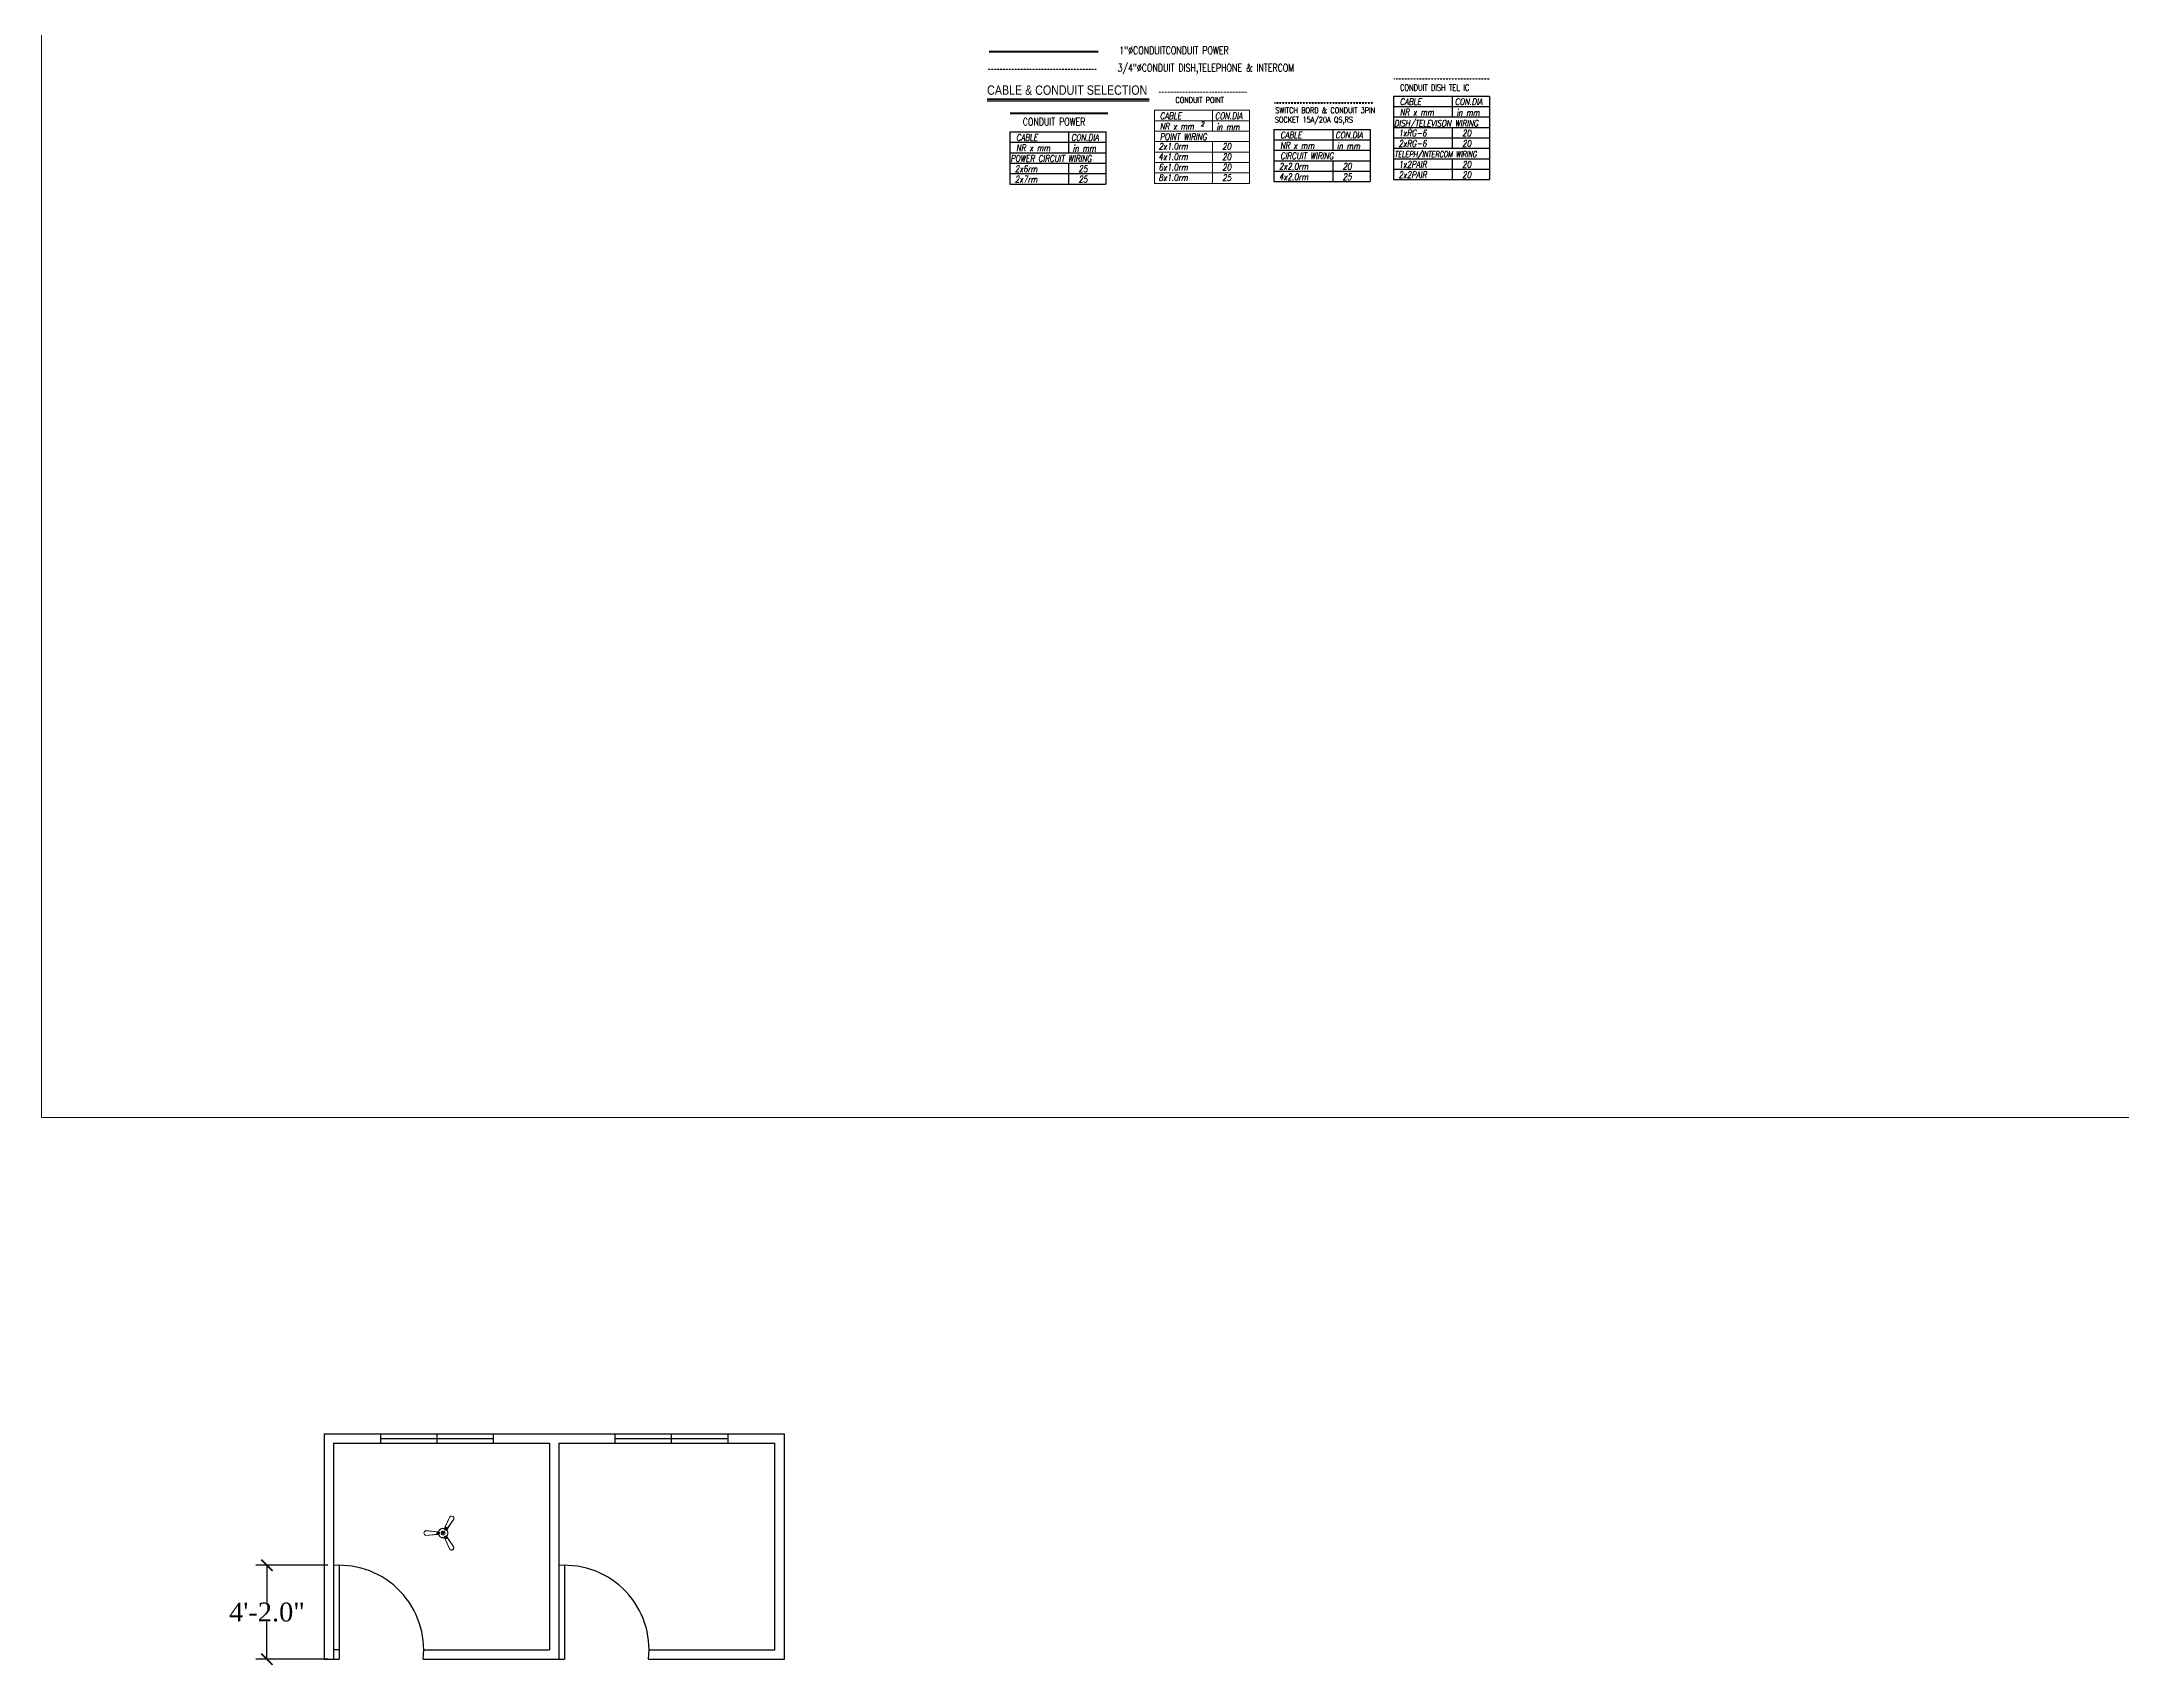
# Model space of a CAD drawing. Header units: inches. Extents: x -5 to 11100, y -161 to 1576.
# Drawn here: x 2033 to 3141, y -161 to 703 of the extents above; entities that cross this region are included whole.
import ezdxf

# ---------------------------------------------------------------- set-up
doc = ezdxf.new("R2010")
doc.units = ezdxf.units.IN
doc.header["$MEASUREMENT"] = 0
for name, pattern in [('BORDER', [1.75, 0.5, -0.25, 0.5, -0.25, 0, -0.25]), ('CENTER', [2, 1.25, -0.25, 0.25, -0.25]), ('CENTER2', [1.125, 0.75, -0.125, 0.125, -0.125]), ('HIDDEN', [0.375, 0.25, -0.125])]:
    doc.linetypes.add(name, pattern=pattern)
doc.layers.add('Door', color=20, linetype='Continuous')
doc.layers.add('Window', color=150, linetype='Continuous')
for name, color, linetype, lineweight in [('E-CF-Ceiling-Fan', 7, 'Continuous', 18), ('E-Con-Point', 204, 'HIDDEN', 20), ('E-Conduit-Power', 150, 'Continuous', 53), ('E-Conduit-QS RS SB', 6, 'CENTER2', 40), ('E-fixtur', 2, 'Continuous', 18), ('E-Legend', 7, 'Continuous', 20), ('E-Tel Dish IC-Conduit', 11, 'BORDER', 30), ('LIGHTING', 7, 'Continuous', 18)]:
    doc.layers.add(name, color=color, linetype=linetype, lineweight=lineweight)
doc.styles.get("Standard").update_dxf_attribs({"font": 'times.ttf', "height": 10})
doc.styles.add('TAVE1', font='ROMANS.shx', dxfattribs={"width": 0.75})
doc.styles.add('TIMES', font='ARIALN.TTF')
doc.dimstyles.get("Standard").update_dxf_attribs({"dimtxt": 10, "dimasz": 6, "dimexe": 6, "dimexo": 6, "dimgap": 0.09, "dimtad": 0, "dimtih": 1, "dimtoh": 1, "dimdec": 1, "dimzin": 0, "dimdsep": 46, "dimlunit": 3, "dimtxsty": 'Standard', "dimblk": 'ARCHTICK', "dimcen": 0.09, "dimadec": 0, "dimazin": 0, "dimtfac": 1, "dimtdec": 1, "dimtofl": 0, "dimtmove": 0, "dimatfit": 3, "dimldrblk": 'ARCHTICK', "dimfxl": 1, "dimtolj": 1, "dimtzin": 0, "dimarcsym": 0})

# ---------------------------------------------------------------- blocks, each defined once
blk = doc.blocks.new('_ArchTick')
at = {"color": 0, "linetype": 'ByBlock', "const_width": 0.15}
blk.add_lwpolyline([(-0.5, -0.5), (0.5, 0.5)], dxfattribs=at)
blk = doc.blocks.new('*D14')
at = {"layer": 'Defpoints', "color": 0}
for p in [(2191.5, -108.1), (2153.1, -158.1), (2191.5, -158.1)]:
    blk.add_point(p, dxfattribs=at)
at = {"layer": 'Window', "color": 0, "lineweight": -2}
for p, q in [((2185.5, -108.1), (2147.1, -108.1)), ((2153.1, -108.1), (2153.1, -127.9)), ((2153.1, -158.1), (2153.1, -138.3)), ((2185.5, -158.1), (2147.1, -158.1))]:
    blk.add_line(p, q, dxfattribs=at)
at = {"layer": 'Window', "color": 0, "lineweight": -2, "xscale": 6, "yscale": 6, "zscale": 6}
for p, rotation in [((2153.1, -108.1), 90), ((2153.1, -158.1), 270)]:
    blk.add_blockref('_ArchTick', p, dxfattribs=dict(at, rotation=rotation))
at = {"layer": 'Window', "color": 0, "insert": (2153.1, -133.1), "char_height": 10, "attachment_point": 5}
blk.add_mtext('\\A1;4\'-2.0"', dxfattribs=at)
blk = doc.blocks.new('FAN56')
at = {"layer": 'LIGHTING'}
for p, q in [((-25.5, 3.5), (-8, 2)), ((-25.5, 3.4), (-8, 1.8)), ((-9.1, 0.4), (-8.8, 0.6)), ((-8.2, 0.6), (-8.9, 1)), ((-8.4, -0.2), (-8.6, 0.1)), ((-6.7, 0.6), (-5.9, 0.9)), ((-6.4, -0.1), (-6.5, 0.2)), ((-6, 0.4), (-5.7, 0.6)), ((2.8, 6.1), (2.1, 5.6)), ((2.3, 7.9), (9.7, 23.9)), ((2.4, 7.8), (9.8, 23.8)), ((2.5, 5.6), (2.5, 5.2)), ((3.1, 5.6), (3.5, 5.6)), ((3.3, 5), (3.3, 4.7)), ((3.6, 7.4), (3.6, 8.2)), ((3.8, 5.5), (3.8, 4.6)), ((4, 7.4), (4.4, 7.4)), ((4.1, 8.2), (4.1, 7.8)), ((4.6, 6.8), (5.3, 7.2)), ((4.9, 7.7), (4.9, 7.4)), ((15.7, 20.4), (5.6, 6)), ((15.8, 20.4), (5.7, 5.9)), ((-8, -1.8), (-25.5, -3.4)), ((-8, -2), (-25.5, -3.5)), ((-9.1, -0.6), (-8.8, -0.4)), ((-8.2, -0.6), (-8.9, -1)), ((-6.7, -0.6), (-5.9, -0.9)), ((-6.1, -0.6), (-5.8, -0.4)), ((2.8, -6.1), (2.1, -5.6)), ((9.7, -23.9), (2.3, -7.9)), ((2.7, -5.4), (2.4, -5.2)), ((9.8, -23.8), (2.4, -7.8)), ((3.3, -5.5), (3.1, -5.8)), ((3.5, -5), (3.2, -4.8)), ((3.6, -7.4), (3.6, -8.2)), ((3.8, -5.5), (3.8, -4.6)), ((4.2, -8.1), (3.9, -7.9)), ((4.4, -7.2), (4.2, -7.5)), ((4.6, -6.8), (5.3, -7.2)), ((5.1, -7.6), (4.8, -7.5)), ((5.6, -6), (15.7, -20.4)), ((5.7, -5.9), (15.8, -20.4))]:
    blk.add_line(p, q, dxfattribs=at)
for centre, radius in [((-9, 0.5), 0.176), ((-8.5, -0.1), 0.176), ((-6.5, 0.1), 0.176), ((-5.9, 0.5), 0.176), ((0, 0), 2.91), ((0, 0), 2.8), ((0, 0), 1.16), ((0, 0), 1.04), ((2.5, 5.4), 0.176), ((3.3, 5.6), 0.176), ((3.3, 4.9), 0.176), ((4.1, 8), 0.176), ((4.2, 7.4), 0.176), ((4.9, 7.5), 0.176), ((-9, -0.5), 0.176), ((-5.9, -0.5), 0.176), ((2.5, -5.3), 0.176), ((3.2, -5.6), 0.176), ((3.4, -4.9), 0.176), ((4.1, -8), 0.176), ((4.3, -7.3), 0.176), ((4.9, -7.5), 0.176)]:
    blk.add_circle(centre, radius, dxfattribs=at)
for centre, radius, start, end in [((-24.4, 0), 3.68, 107.3557, 252.6443), ((-24.4, 0), 3.57, 107.726, 252.274), ((0, 0), 9.37, 175.5055, 184.4945), ((-9.1, 0.7), 0.293, 62.3685, 175.5055), ((0, 0), 8.2, 166.1924, 175.904), ((-7.4, 3), 2.53, 252.404, 287.596), ((0, 0), 7.03, 64.034, 175.92), ((0, 0), 6.68, 65.0324, 174.9676), ((-5.8, 0.7), 0.293, 353.3233, 114.7287), ((0, 0), 5.51, 173.3233, 186.6767), ((2.3, 5.3), 0.293, 125.2713, 246.6767), ((0, 0), 5.51, 53.3233, 66.6767), ((0, 0), 8.2, 64.096, 73.8076), ((1.2, 7.8), 2.38, 311.296, 348.704), ((3.5, 4.7), 0.293, 233.3233, 354.7287), ((3.9, 8.2), 0.293, 64.4945, 177.6315), ((6.3, 4.9), 2.53, 132.404, 167.596), ((0, 0), 6.68, 305.0324, 54.9676), ((0, 0), 7.03, 304.034, 55.92), ((0, 0), 9.37, 55.5055, 64.4945), ((0, 0), 8.2, 46.1924, 55.904), ((5.1, 7.5), 0.293, 302.3685, 55.5055), ((12.2, 21.2), 3.68, 347.3557, 132.6443), ((12.2, 21.2), 3.57, 347.726, 132.274), ((-9.1, -0.7), 0.293, 184.4945, 297.6315), ((-7.4, -2.8), 2.38, 71.296, 108.704), ((0, 0), 8.2, 184.096, 193.8076), ((0, 0), 7.03, 184.034, 295.92), ((0, 0), 6.68, 185.0324, 294.9676), ((-5.8, -0.7), 0.293, 245.2713, 6.6767), ((2.3, -5.3), 0.293, 113.3233, 234.7287), ((0, 0), 5.51, 293.3233, 306.6767), ((0, 0), 8.2, 286.1924, 295.904), ((1.1, -7.9), 2.53, 12.404, 47.596), ((3.5, -4.7), 0.293, 5.2713, 126.6767), ((3.9, -8.2), 0.293, 182.3685, 295.5055), ((6.2, -5), 2.38, 191.296, 228.704), ((0, 0), 9.37, 295.5055, 304.4945), ((0, 0), 8.2, 304.096, 313.8076), ((5.1, -7.5), 0.293, 304.4945, 57.6315), ((12.2, -21.2), 3.68, 227.3557, 12.6443), ((12.2, -21.2), 3.57, 227.726, 12.274)]:
    blk.add_arc(centre, radius, start, end, dxfattribs=at)

msp = doc.modelspace()

# ---------------------------------------------------------------- linework, layer by layer
for p, q in [((2183.51, -38.09), (2303.51, -38.09)), ((2183.51, -38.09), (2183.51, -158.09)), ((2188.51, -43.09), (2188.51, -158.09)), ((2188.51, -43.09), (2303.51, -43.09)), ((2303.51, -38.09), (2308.51, -38.09)), ((2303.51, -43.09), (2303.51, -153.09)), ((2308.51, -38.09), (2428.51, -38.09)), ((2308.51, -43.09), (2423.51, -43.09)), ((2308.51, -43.09), (2308.51, -158.09)), ((2423.51, -153.09), (2423.51, -43.09)), ((2428.51, -158.09), (2428.51, -38.09)), ((2236.51, -153.09), (2303.51, -153.09)), ((2356.51, -153.09), (2423.51, -153.09)), ((2183.51, -158.09), (2191.51, -158.09)), ((2236.23, -158.09), (2303.51, -158.09)), ((2303.51, -158.09), (2308.51, -158.09)), ((2303.51, -158.09), (2311.51, -158.09)), ((2308.51, -158.09), (2311.51, -158.09)), ((2356.23, -158.09), (2428.51, -158.09))]:
    msp.add_line(p, q)
at = {"layer": 'Door'}
for p, q in [((2191.51, -108.09), (2191.51, -158.09)), ((2311.51, -108.09), (2311.51, -158.09)), ((2191.51, -153.09), (2188.51, -153.09))]:
    msp.add_line(p, q, dxfattribs=at)
for centre in [(2191.51, -153.09), (2311.51, -153.09)]:
    msp.add_arc(centre, 45, 353.62063, 93.82255, dxfattribs=at)
at = {"layer": 'E-Con-Point', "ltscale": 0.005}
msp.add_line((2627.8, 676.27), (2674.91, 676.25), dxfattribs=at)
at = {"layer": 'E-Con-Point', "linetype": 'ByBlock'}
for p, q in [((2625.54, 666.67), (2676.15, 666.67)), ((2625.54, 666.67), (2625.54, 627.72)), ((2656.31, 666.67), (2656.31, 655.54)), ((2676.15, 666.67), (2676.15, 627.72)), ((2625.54, 661.1), (2676.15, 661.1)), ((2625.54, 655.54), (2676.15, 655.54)), ((2625.54, 649.98), (2676.15, 649.98)), ((2625.54, 644.41), (2676.15, 644.41)), ((2656.31, 649.98), (2656.31, 627.72)), ((2625.54, 638.85), (2676.15, 638.85)), ((2625.54, 633.29), (2676.15, 633.29)), ((2625.54, 627.72), (2676.15, 627.72))]:
    msp.add_line(p, q, dxfattribs=at)
at = {"layer": 'E-Conduit-Power', "ltscale": 0.0001}
for p, q in [((2537.45, 697.97), (2595.58, 697.97)), ((2548.7, 665.16), (2600.6, 665.16))]:
    msp.add_line(p, q, dxfattribs=at)
at = {"layer": 'E-Conduit-Power', "linetype": 'ByBlock', "lineweight": -2}
for p, q in [((2548.44, 655.19), (2599.65, 655.19)), ((2548.44, 655.19), (2548.44, 627.38)), ((2579.81, 655.19), (2579.81, 644.07)), ((2599.65, 655.19), (2599.65, 638.5)), ((2548.44, 649.63), (2599.65, 649.63)), ((2548.44, 644.07), (2599.65, 644.07)), ((2548.44, 638.5), (2599.65, 638.5)), ((2548.44, 632.94), (2599.65, 632.94)), ((2579.81, 638.5), (2579.81, 627.38)), ((2599.65, 638.5), (2599.65, 627.38)), ((2548.44, 627.38), (2599.65, 627.38))]:
    msp.add_line(p, q, dxfattribs=at)
at = {"layer": 'E-Conduit-QS RS SB', "ltscale": 0.005}
msp.add_line((2689.45, 670.53), (2742.01, 670.53), dxfattribs=at)
at = {"layer": 'E-Conduit-QS RS SB', "linetype": 'ByBlock', "lineweight": -2}
for p, q in [((2689.04, 656.5), (2740.25, 656.5)), ((2689.04, 656.5), (2689.04, 628.68)), ((2689.04, 656.5), (2740.25, 656.5)), ((2689.04, 656.5), (2689.04, 628.68)), ((2720.4, 656.5), (2720.4, 645.37)), ((2720.4, 656.5), (2720.4, 645.37)), ((2740.25, 656.5), (2740.25, 639.81)), ((2740.25, 656.5), (2740.25, 639.81)), ((2689.04, 650.93), (2740.25, 650.93)), ((2689.04, 650.93), (2740.25, 650.93)), ((2689.04, 645.37), (2740.25, 645.37)), ((2689.04, 645.37), (2740.25, 645.37)), ((2689.04, 639.81), (2740.25, 639.81)), ((2689.04, 639.81), (2740.25, 639.81)), ((2689.04, 634.24), (2740.25, 634.24)), ((2689.04, 634.24), (2740.25, 634.24)), ((2720.4, 639.81), (2720.4, 628.68)), ((2720.4, 639.81), (2720.4, 628.68)), ((2740.25, 639.81), (2740.25, 628.68)), ((2740.25, 639.81), (2740.25, 628.68)), ((2689.04, 628.68), (2740.25, 628.68)), ((2689.04, 628.68), (2740.25, 628.68))]:
    msp.add_line(p, q, dxfattribs=at)
at = {"layer": 'E-fixtur'}
msp.add_lwpolyline([(2033.15, 130.34), (11099.57, 130.34), (11099.57, 1576.06), (2033.15, 1576.06)], close=True, dxfattribs=at)
at = {"layer": 'E-Legend', "color": 3, "ltscale": 2}
for p, q in [((2536.44, 672.83), (2622.71, 672.83)), ((2536.44, 672.14), (2622.71, 672.14)), ((2536.44, 671.44), (2622.71, 671.44))]:
    msp.add_line(p, q, dxfattribs=at)
at = {"layer": 'E-Tel Dish IC-Conduit', "ltscale": 0.002}
for p, q in [((2536.56, 688.53), (2594.68, 688.53)), ((2752.96, 683.47), (2803.8, 683.47))]:
    msp.add_line(p, q, dxfattribs=at)
at = {"layer": 'E-Tel Dish IC-Conduit', "linetype": 'ByBlock', "lineweight": -2}
for p, q in [((2752.66, 674.25), (2803.87, 674.25)), ((2752.66, 668.68), (2803.87, 668.68)), ((2803.87, 674.25), (2803.87, 629.74)), ((2752.66, 663.12), (2803.87, 663.12)), ((2752.66, 657.56), (2803.87, 657.56)), ((2752.66, 651.99), (2803.87, 651.99)), ((2752.66, 651.99), (2803.87, 651.99)), ((2752.66, 646.43), (2803.87, 646.43)), ((2752.66, 646.43), (2803.87, 646.43)), ((2752.66, 640.87), (2803.87, 640.87)), ((2752.66, 635.3), (2803.87, 635.3)), ((2752.66, 635.3), (2803.87, 635.3)), ((2752.66, 629.74), (2803.87, 629.74))]:
    msp.add_line(p, q, dxfattribs=at)
at = {"layer": 'E-Tel Dish IC-Conduit', "linetype": 'ByBlock', "lineweight": -2, "ltscale": 0.007}
for p, q in [((2752.66, 674.25), (2752.66, 629.74)), ((2784.03, 674.25), (2784.03, 663.12)), ((2784.03, 657.56), (2784.03, 651.99)), ((2784.03, 651.99), (2784.03, 646.43)), ((2784.03, 640.87), (2784.03, 635.3)), ((2784.03, 635.3), (2784.03, 629.74))]:
    msp.add_line(p, q, dxfattribs=at)
at = {"layer": 'Window'}
for p, q in [((2213.51, -38.09), (2213.51, -43.09)), ((2213.51, -40.59), (2273.51, -40.59)), ((2243.51, -38.09), (2243.51, -43.09)), ((2273.51, -38.09), (2273.51, -43.09)), ((2338.51, -43.09), (2338.51, -38.09)), ((2338.51, -40.59), (2398.51, -40.59)), ((2368.51, -43.09), (2368.51, -38.09)), ((2398.51, -43.09), (2398.51, -38.09))]:
    msp.add_line(p, q, dxfattribs=at)

# ---------------------------------------------------------------- block references
at = {"layer": 'E-CF-Ceiling-Fan', "color": 3, "xscale": 0.3641632086328173, "yscale": 0.3641632086309983, "zscale": 0.3641632086311714}
msp.add_blockref('FAN56', (2246.87, -90.94), dxfattribs=at)

# ---------------------------------------------------------------- texts
at = {"layer": 'E-Con-Point', "linetype": 'ByBlock', "style": 'TAVE1', "oblique": 10, "width": 0.8}
for s, height, p in [('CABLE', 3.493, (2628.34, 661.9)), ('CON.DIA', 3.493, (2657.67, 661.9)), ('NR x mm', 3.493, (2628.34, 656.34)), ('POINT WIRING', 3.4931, (2628.34, 650.77)), ('2', 2.43, (2650.12, 658.12)), ('in mm ', 3.493, (2658.51, 656.08)), ('2x1.0rm', 3.493, (2627.69, 645.72)), ('4x1.0rm', 3.493, (2627.69, 640.16)), ('20', 3.493, (2661.57, 645.72)), ('20', 3.493, (2661.57, 640.16)), ('8x1.0rm', 3.493, (2627.69, 629.03)), ('6x1.0rm', 3.493, (2627.69, 634.59)), ('20', 3.493, (2661.57, 634.59)), ('25', 3.493, (2661.57, 629.03))]:
    msp.add_text(s, height=height, dxfattribs=at).set_placement(p)
at = {"layer": 'E-Con-Point', "style": 'TAVE1', "width": 0.75}
msp.add_text('CONDUIT POINT', height=3.0462, dxfattribs=at).set_placement((2636.66, 670.6))
at = {"layer": 'E-Conduit-Power', "linetype": 'CENTER', "lineweight": -2, "style": 'TAVE1', "width": 0.75}
for s, height, p in [('1"%%CCONDUITCONDUIT POWER', 4.0921, (2606.75, 696.47)), ('CONDUIT POWER', 4.0616, (2555.42, 658.5))]:
    msp.add_text(s, height=height, dxfattribs=at).set_placement(p)
at = {"layer": 'E-Conduit-Power', "linetype": 'ByBlock', "lineweight": -2, "style": 'TAVE1', "oblique": 10, "width": 0.8}
for s, height, p in [('CABLE', 3.493, (2551.85, 650.43)), ('CON.DIA', 3.493, (2581.17, 650.43)), ('POWER CIRCUIT WIRING', 3.4931, (2548.86, 639.24)), ('NR x mm', 3.493, (2551.85, 644.87)), ('in mm ', 3.493, (2582.01, 644.61)), ('2x6rm', 3.493, (2551.19, 633.73)), ('2x7rm', 3.493, (2551.19, 628.17)), ('25', 3.493, (2585.07, 633.73)), ('25', 3.493, (2585.07, 628.17))]:
    msp.add_text(s, height=height, dxfattribs=at).set_placement(p)
at = {"layer": 'E-Conduit-QS RS SB', "lineweight": -2, "style": 'TAVE1', "width": 0.75}
for s, p in [('SWITCH BORD & CONDUIT 3PIN ', (2689.79, 665.12)), ('SOCKET 15A/20A QS,RS', (2689.59, 660.09))]:
    msp.add_text(s, height=3.0462, dxfattribs=at).set_placement(p)
at = {"layer": 'E-Conduit-QS RS SB', "linetype": 'ByBlock', "lineweight": -2, "style": 'TAVE1', "oblique": 10, "width": 0.8}
for s, height, p in [('CABLE', 3.493, (2692.44, 651.73)), ('CABLE', 3.493, (2692.44, 651.73)), ('CON.DIA', 3.493, (2721.77, 651.73)), ('CON.DIA', 3.493, (2721.77, 651.73)), ('NR x mm', 3.493, (2692.44, 646.17)), ('NR x mm', 3.493, (2692.44, 646.17)), ('CIRCUIT WIRING', 3.4931, (2692.44, 640.6)), ('CIRCUIT WIRING', 3.4931, (2692.44, 640.6)), ('in mm ', 3.493, (2722.61, 645.91)), ('in mm ', 3.493, (2722.61, 645.91)), ('2x2.0rm', 3.493, (2691.79, 635.03)), ('4x2.0rm', 3.493, (2691.79, 629.47)), ('20', 3.493, (2725.66, 635.03)), ('20', 3.493, (2725.66, 635.03)), ('25', 3.493, (2725.66, 629.47)), ('25', 3.493, (2725.66, 629.47))]:
    msp.add_text(s, height=height, dxfattribs=at).set_placement(p)
at = {"layer": 'E-Legend', "color": 3, "style": 'TIMES'}
msp.add_text('CABLE & CONDUIT SELECTION', height=4.9617, dxfattribs=at).set_placement((2536.44, 674.91))
at = {"layer": 'E-Tel Dish IC-Conduit', "lineweight": -2, "ltscale": 0.3, "style": 'TAVE1', "width": 0.75}
msp.add_text('3/4"%%CCONDUIT DISH,TELEPHONE & INTERCOM', height=4.0921, dxfattribs=at).set_placement((2605.86, 687.21))
at = {"layer": 'E-Tel Dish IC-Conduit', "lineweight": -2, "ltscale": 0.007, "style": 'TAVE1', "width": 0.75}
msp.add_text('CONDUIT DISH TEL IC', height=3.4524, dxfattribs=at).set_placement((2756.22, 676.99))
at = {"layer": 'E-Tel Dish IC-Conduit', "linetype": 'ByBlock', "lineweight": -2, "ltscale": 0.007, "style": 'TAVE1', "oblique": 10, "width": 0.8}
for s, p in [('NR x mm', (2756.07, 663.92)), ('CABLE', (2756.07, 669.48)), ('in mm ', (2786.24, 663.66)), ('1xRG-6', (2755.42, 652.78)), ('20', (2789.29, 652.78)), ('2xRG-6', (2755.42, 647.22)), ('20', (2789.29, 647.22)), ('2x2PAIR', (2755.42, 630.53)), ('1x2PAIR', (2755.42, 636.09)), ('20', (2789.29, 636.09)), ('20', (2789.29, 630.53))]:
    msp.add_text(s, height=3.493, dxfattribs=at).set_placement(p)
at = {"layer": 'E-Tel Dish IC-Conduit', "linetype": 'ByBlock', "lineweight": -2, "style": 'TAVE1', "oblique": 10, "width": 0.8}
for s, height, p in [('CON.DIA', 3.493, (2785.39, 669.48)), ('DISH/TELEVISON WIRING', 3.4931, (2753.02, 657.96)), ('TELEPH/INTERCOM WIRING', 3.1088, (2753.36, 641.7))]:
    msp.add_text(s, height=height, dxfattribs=at).set_placement(p)

# ---------------------------------------------------------------- dimensions: what is measured, and where the dimension line sits
at = {"layer": 'Window'}
dim = msp.add_linear_dim(base=(2153.11, -158.09), p1=(2191.51, -108.09), p2=(2191.51, -158.09), angle=90, dimstyle='Standard', dxfattribs=at)
dim.commit()
dim.dimension.update_dxf_attribs({"geometry": '*D14', "text_midpoint": (2153.11, -133.09)})

doc.saveas('drawing.dxf')
